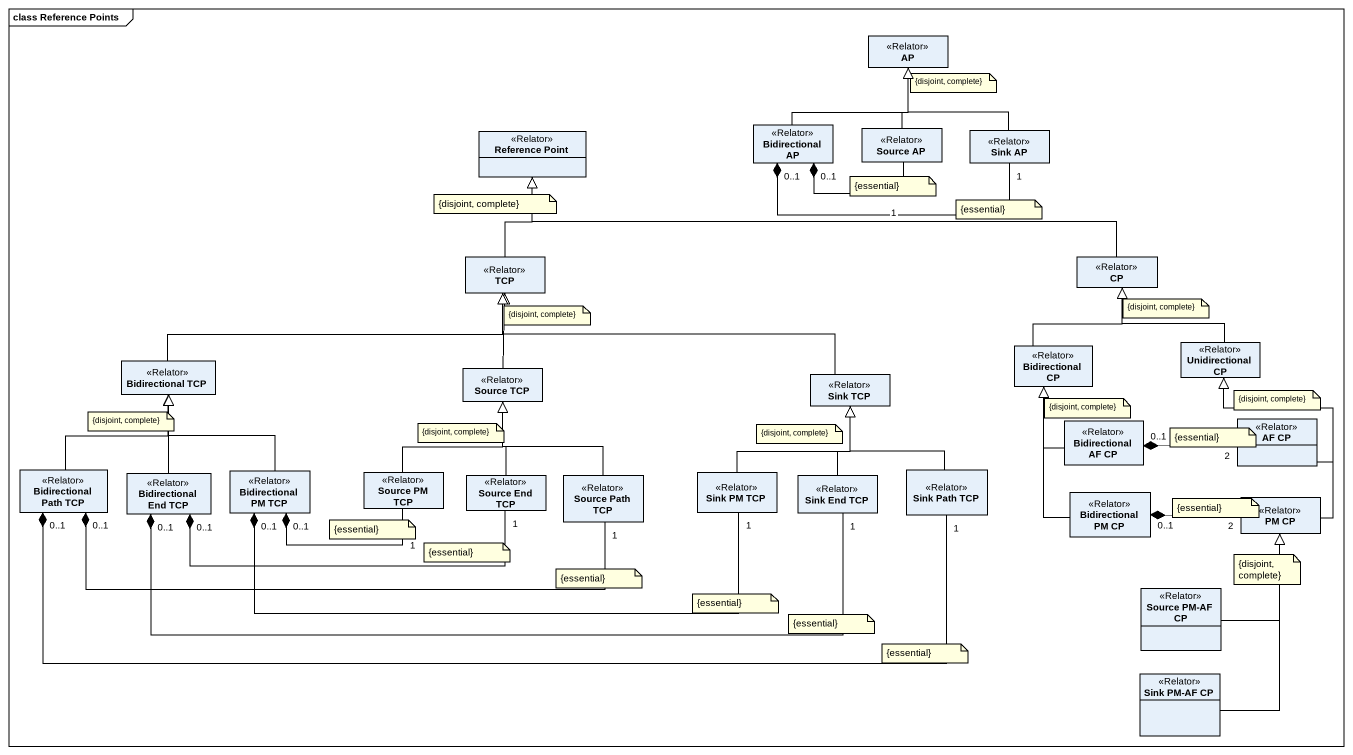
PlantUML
@startuml
mainframe class Reference Points
hide circle
hide empty members
class AP <<Relator>>
class "Reference Point" as Reference_Point <<Relator>>
class "Bidirectional AP" as Bidirectional_AP <<Relator>>
class "Source AP" as Source_AP <<Relator>>
class "Sink AP" as Sink_AP <<Relator>>
class TCP <<Relator>>
class CP <<Relator>>
class "Bidirectional TCP" as Bidirectional_TCP <<Relator>>
class "Source TCP" as Source_TCP <<Relator>>
class "Sink TCP" as Sink_TCP <<Relator>>
class "Bidirectional CP" as Bidirectional_CP <<Relator>>
class "Unidirectional CP" as Unidirectional_CP <<Relator>>
class "Bidirectional AF CP" as Bidirectional_AF_CP <<Relator>>
class "AF CP" as AF_CP <<Relator>>
class "Bidirectional Path TCP" as Bidirectional_Path_TCP <<Relator>>
class "Bidirectional End TCP" as Bidirectional_End_TCP <<Relator>>
class "Bidirectional PM TCP" as Bidirectional_PM_TCP <<Relator>>
class "Source PM TCP" as Source_PM_TCP <<Relator>>
class "Source End TCP" as Source_End_TCP <<Relator>>
class "Source Path TCP" as Source_Path_TCP <<Relator>>
class "Sink PM TCP" as Sink_PM_TCP <<Relator>>
class "Sink End TCP" as Sink_End_TCP <<Relator>>
class "Sink Path TCP" as Sink_Path_TCP <<Relator>>
class "Bidirectional PM CP" as Bidirectional_PM_CP <<Relator>>
class "PM CP" as PM_CP <<Relator>>
class "Source PM-AF CP" as Source_PM_AF_CP <<Relator>>
class "Sink PM-AF CP" as Sink_PM_AF_CP <<Relator>>
Bidirectional_AP -up-|> AP
Bidirectional_AP "0..1" *-right- "1" Source_AP
Bidirectional_AP "0..1" *-right- "1" Sink_AP
Source_AP -up-|> AP
Sink_AP -up-|> AP
TCP -up-|> Reference_Point
CP -left-|> Reference_Point
Bidirectional_TCP -right-|> TCP
Source_TCP -up-|> TCP
Sink_TCP -left-|> TCP
Bidirectional_CP -up-|> CP
Unidirectional_CP -up-|> CP
Bidirectional_AF_CP -up-|> Bidirectional_CP
Bidirectional_AF_CP "0..1" *-right- "2" AF_CP
AF_CP -up-|> Unidirectional_CP
Bidirectional_Path_TCP -up-|> Bidirectional_TCP
Bidirectional_Path_TCP "0..1" *-right- "1" Source_Path_TCP
Bidirectional_Path_TCP "0..1" *-right- "1" Sink_Path_TCP
Bidirectional_End_TCP -up-|> Bidirectional_TCP
Bidirectional_End_TCP "0..1" *-right- "1" Source_End_TCP
Bidirectional_End_TCP "0..1" *-right- "1" Sink_End_TCP
Bidirectional_PM_TCP -up-|> Bidirectional_TCP
Bidirectional_PM_TCP "0..1" *-right- "1" Source_PM_TCP
Bidirectional_PM_TCP "0..1" *-right- "1" Sink_PM_TCP
Source_PM_TCP -up-|> Source_TCP
Source_End_TCP -up-|> Source_TCP
Source_Path_TCP -up-|> Source_TCP
Sink_PM_TCP -up-|> Sink_TCP
Sink_End_TCP -up-|> Sink_TCP
Sink_Path_TCP -up-|> Sink_TCP
Bidirectional_PM_CP -up-|> Bidirectional_CP
Bidirectional_PM_CP "0..1" *-right- "2" PM_CP
PM_CP -up-|> Unidirectional_CP
Source_PM_AF_CP -up-|> PM_CP
Sink_PM_AF_CP -up-|> PM_CP
note as N1
  {disjoint, complete}
end note
note as N2
  {disjoint, complete}
end note
note as N3
  {essential}
end note
note as N4
  {essential}
end note
note as N5
  {disjoint, complete}
end note
note as N6
  {disjoint, complete}
end note
note as N7
  {disjoint, complete}
end note
note as N8
  {disjoint, complete}
end note
note as N9
  {disjoint, complete}
end note
note as N10
  {disjoint, complete}
end note
note as N11
  {disjoint, complete}
end note
note as N12
  {essential}
end note
note as N13
  {essential}
end note
note as N14
  {essential}
end note
note as N15
  {essential}
end note
note as N16
  {essential}
end note
note as N17
  {disjoint, complete}
end note
note as N18
  {essential}
end note
note as N19
  {essential}
end note
note as N20
  {essential}
end note
@enduml
